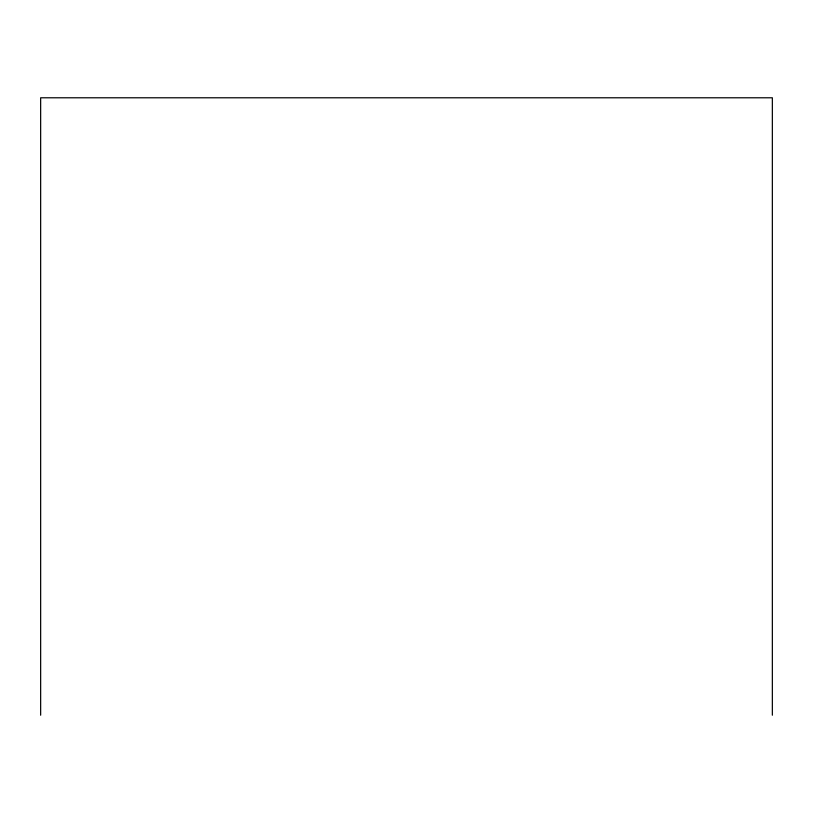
<?xml version="1.0" encoding="UTF-8"?>
<svg xmlns="http://www.w3.org/2000/svg" width="813" height="813" viewBox="0 0 813 813"><rect width="100%" height="100%" fill="white"/><g stroke="black" fill="none" stroke-linecap="round" stroke-linejoin="round"><path stroke-width="1.22" d="M772.35 715.216L772.35 97.784L40.65 97.784L40.65 715.216"/></g></svg>
